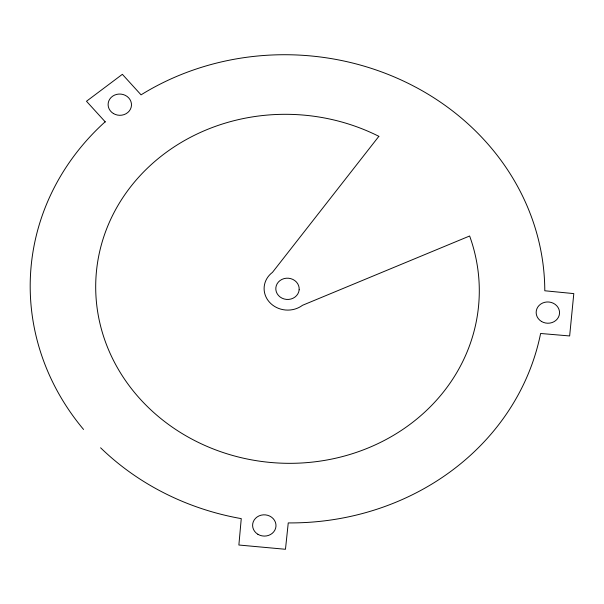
<?xml version="1.0" encoding="UTF-8"?>
<svg xmlns="http://www.w3.org/2000/svg" width="604" height="604" viewBox="0 0 604 604"><rect width="100%" height="100%" fill="white"/><g stroke="black" fill="none" stroke-linecap="round" stroke-linejoin="round"><path stroke-width="0.91" d="M105.172 121.789L103.186 123.586A257.38 234.012 3.4 0 0 83.563 429.459M105.338 121.97L86.478 101.261L122.363 74.322L141.057 94.851L143.382 93.416A257.38 234.012 3.4 0 1 412.441 85.474L417.009 87.874A257.38 234.012 3.4 0 1 529.217 211.09L530.969 215.613A257.38 234.012 3.4 0 1 544.793 290.773L573.8 293.604L569.648 335.952L540.603 333.483A257.38 234.012 3.4 0 1 288.251 522.913L285.466 549.278L238.874 545.019L241.26 518.625A257.38 234.012 3.4 0 1 100.596 447.783M299.154 289.777L299.131 289.988A11.703 10.638 3.4 0 1 286.575 299.418L286.341 299.395A11.703 10.638 3.4 0 1 275.854 287.715A11.703 10.638 3.4 0 1 288.493 278.225A11.703 10.638 3.4 0 1 299.154 289.777M378.859 136.338L272.487 272.344A23.397 21.276 3.4 0 0 265.141 294.85A23.397 21.276 3.4 0 0 285.186 309.973L285.654 310.018A23.397 21.276 3.4 0 0 302.506 305.299L469.625 235.998L470.222 237.644A191.861 174.45 3.4 0 1 295.877 463.238A191.861 174.45 3.4 0 1 100.377 248.569A191.861 174.45 3.4 0 1 377.198 135.5L378.859 136.338M113.371 113.499A11.703 10.638 3.4 0 0 131.468 105.413A11.703 10.638 3.4 0 0 114.549 95.115A11.703 10.638 3.4 0 0 113.371 113.499M541.426 321.419A11.703 10.638 3.4 0 0 559.531 313.34A11.703 10.638 3.4 0 0 542.603 303.034A11.703 10.638 3.4 0 0 541.426 321.419M257.87 534.276A11.703 10.638 3.4 0 0 275.975 526.19A11.703 10.638 3.4 0 0 259.048 515.891A11.703 10.638 3.4 0 0 257.87 534.276"/></g></svg>
